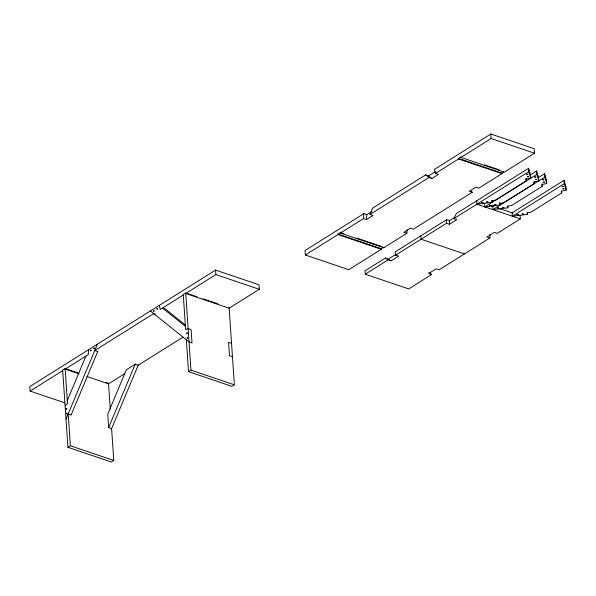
<?xml version="1.0" encoding="UTF-8"?>
<svg xmlns="http://www.w3.org/2000/svg" width="596" height="596" viewBox="0 0 596 596"><rect width="100%" height="100%" fill="white"/><g stroke="black" fill="none" stroke-linecap="round" stroke-linejoin="round"><path stroke-width="0.89" d="M476.658 200.83L476.889 204.212L491.909 202.416L491.976 200.569L495.529 200.144L526.305 180.841L526.134 178.308M484.652 203.541L484.883 206.916L499.902 205.128L499.977 203.281L503.531 202.864L534.336 183.568L534.217 181.877M494.196 205.255L492.624 206.238L492.855 209.621L507.874 207.833L507.948 205.985L511.495 205.56L542.308 186.272L542.129 183.732M561.775 192.866L561.283 191.212L566.2 190.102L565.969 186.719L564.054 180.305L512.098 212.839L512.329 216.214L527.348 214.426L527.423 212.578L530.969 212.161L561.775 192.866L561.663 191.174M446.627 219.656L395.059 252.004L395.677 255.14L446.471 223.284L446.627 219.656L449.593 220.662L454.793 217.398M446.471 223.284L449.429 224.29L449.593 220.662M395.677 255.14L398.635 256.138L391.259 260.765L385.396 258.061L365.028 270.83L365.259 274.212L408.662 288.918L431.705 274.473L428.748 273.467L436.123 268.841L439.081 269.846L489.882 237.99L490.039 234.362M88.595 349.71L88.201 354.657L65.143 369.11L79.037 373.819M363.836 213.636L305.04 250.506L305.346 255.013L337.939 234.578L337.902 234.012L340.346 232.477L340.383 233.043L363.441 218.583L363.836 213.636L366.793 214.642L371.949 211.409M363.441 218.583L366.406 219.589L366.793 214.642M340.383 233.043L383.794 247.75L406.852 233.289L407.113 229.996M67.288 400.527L85.921 356.088M66.007 419.107L97.431 344.168M71.103 415.002L97.893 351.133M108.591 427.704L135.381 363.836M111.199 429.56L138.339 364.834M366.406 219.589L372.954 215.476L369.997 214.478L372.671 208.093L425.633 174.881L428.591 175.887L431.884 178.524L438.433 174.412L435.475 173.414L434.469 169.346L490.821 134.003L534.225 148.717L534.538 153.224L504.387 172.125L460.976 157.418L460.939 156.86L458.495 158.387L458.533 158.953L435.475 173.414M449.429 224.29L456.804 219.663L453.847 218.657L456.29 213.606L528.563 168.281L530.492 174.695L530.723 178.077L525.806 179.187L526.305 180.841M65.091 405.749L67.504 403.678L65.106 368.551L78.128 372.962M259.29 289.291L215.886 274.585L185.736 293.493L229.147 308.199L259.29 289.291L258.984 284.784L215.581 270.077L29.8 386.58L30.105 391.088L64.83 402.851M65.106 368.551L62.662 370.086L67.922 447.283L111.333 461.997L113.776 460.462L111.601 428.591L108.643 427.585L107.734 414.227L126.367 369.788L135.203 364.245L138.16 365.251L182.95 337.165M30.105 391.088L62.699 370.645M183.292 295.02L160.235 309.48L159.229 305.413M428.591 175.887L435.222 171.73M369.997 214.478L428.926 177.519L431.884 178.524M460.976 157.418L491.126 138.518L534.538 153.224M124.691 373.699L108.554 383.824L86.845 376.463M337.902 234.012L381.313 248.718L383.757 247.184L383.794 247.75M458.495 158.387L501.907 173.093L503.739 171.946M381.313 248.718L381.351 249.284L348.757 269.72L305.346 255.013M470.356 190.645L472.33 192.232L413.4 229.184L410.443 228.179L403.894 232.291L406.852 233.289M501.907 173.093L501.944 173.66L478.886 188.12L475.921 187.114L469.372 191.227L472.33 192.232M67.922 447.283L70.373 445.756L113.776 460.462M186.347 339.795L188.515 371.666L190.966 370.131L234.37 384.837L229.11 307.633M388.361 259.059L395.789 254.403M365.259 274.212L388.301 259.759L391.259 260.765M453.847 218.657L528.794 171.663L528.563 168.281M530.313 174.948L536.609 171.007L538.523 177.422L538.754 180.804L533.837 181.914L534.336 183.568M484.883 206.916L536.84 174.39L536.609 171.007M538.285 177.645L544.58 173.704L546.495 180.119L546.726 183.501L541.809 184.611L542.308 186.272M492.855 209.621L544.811 177.087L544.58 173.704M234.37 384.837L231.926 386.372L188.515 371.666M512.329 216.214L564.285 183.687L564.054 180.305M518.326 214.947L520.062 215.536L520.293 218.918L497.25 233.364L494.293 232.365L486.917 236.992L489.882 237.99M484.377 164.801L499.135 169.8M458.533 158.953L501.944 173.66M482.738 202.886L484.473 203.474M491.417 205.829L493.153 206.417M498.36 208.183L513.119 213.182M476.889 204.212L520.293 218.918M464.478 253.918L421.074 239.212L420.843 235.83M341.217 232.775L343.817 233.654M356.84 238.072L382.021 246.595M337.939 234.578L381.351 249.284M187.435 293.515L196.985 296.748M203.065 298.812L217.823 303.811M155.161 314.092L153.686 313.593L94.757 350.545L97.714 351.551M231.539 343.303L228.581 342.298L229.49 355.656L232.447 356.661M105.909 382.371L108.517 383.258L110.275 409.139M71.155 414.883L68.197 413.885L70.373 445.756M428.807 272.767L431.705 274.473M385.396 258.061L388.301 259.759M425.633 174.881L428.926 177.519M185.527 325.14L165.479 309.056L162.514 308.05L185.438 326.437M150.393 310.956L189.044 341.955L192.001 342.953L191.093 329.603L188.127 328.597L185.647 329.588L183.255 294.461L185.699 292.927L190.966 370.131M528.794 171.663L530.723 178.077M564.285 183.687L566.2 190.102M544.811 177.087L546.726 183.501M536.84 174.39L538.754 180.804M527.229 212.735L527.348 214.426M507.755 206.141L507.874 207.833M499.731 202.595L499.902 205.128M490.821 134.003L491.126 138.518M491.789 200.725L491.909 202.416M215.581 270.077L215.886 274.585M66.171 408.93C66.931 410.651 67.162 406.74 66.171 408.93M66.491 413.557C67.244 415.278 67.475 411.367 66.491 413.557M90.48 350.5C91.233 352.221 91.464 348.31 90.48 350.5M93.803 348.414C94.563 350.135 94.794 346.224 93.803 348.414M153.492 310.993C154.245 312.706 154.476 308.803 153.492 310.993M156.815 308.907C157.567 310.62 157.798 306.716 156.815 308.907M186.764 333.313C187.524 335.026 187.755 331.123 186.764 333.313M187.084 337.939C187.837 339.653 188.068 335.749 187.084 337.939M481.523 202.588L482.753 202.67L481.523 202.588M486.723 201.962L487.953 202.051L486.723 201.962M526.64 174.293L527.87 174.375L526.64 174.293M527.363 176.707L528.592 176.788L527.363 176.707M489.517 205.292L490.746 205.382L489.517 205.292M494.717 204.674L495.947 204.763L494.717 204.674M497.489 207.997L498.718 208.079L497.489 207.997M502.689 207.378L503.918 207.46L502.689 207.378M534.679 177.019L535.908 177.101L534.679 177.019M535.402 179.433L536.631 179.515L535.402 179.433M516.963 214.59L518.192 214.679L516.963 214.59M522.163 213.971L523.392 214.061L522.163 213.971M542.651 179.716L543.88 179.806L542.651 179.716M543.373 182.13L544.602 182.22L543.373 182.13M562.125 186.317L563.347 186.399L562.125 186.317M562.847 188.731L564.069 188.813L562.847 188.731"/></g></svg>
